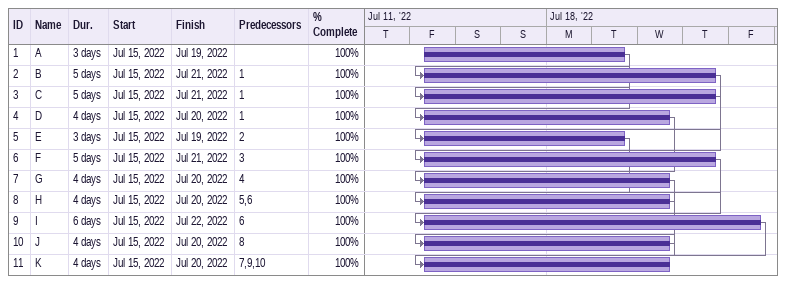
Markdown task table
| ID | Task | Duration | Start | Finish | Predecessors | % complete |
|---|---|---|---|---|---|---|
| 1 | A | 3d | 2022-07-15 | 2022-07-19 |  | 100 |
| 2 | B | 5d | 2022-07-15 | 2022-07-21 | 1 | 100 |
| 3 | C | 5d | 2022-07-15 | 2022-07-21 | 1 | 100 |
| 4 | D | 4d | 2022-07-15 | 2022-07-20 | 1 | 100 |
| 5 | E | 3d | 2022-07-15 | 2022-07-19 | 2 | 100 |
| 6 | F | 5d | 2022-07-15 | 2022-07-21 | 3 | 100 |
| 7 | G | 4d | 2022-07-15 | 2022-07-20 | 4 | 100 |
| 8 | H | 4d | 2022-07-15 | 2022-07-20 | 5, 6 | 100 |
| 9 | I | 6d | 2022-07-15 | 2022-07-22 | 6 | 100 |
| 10 | J | 4d | 2022-07-15 | 2022-07-20 | 8 | 100 |
| 11 | K | 4d | 2022-07-15 | 2022-07-20 | 7, 9, 10 | 100 |
